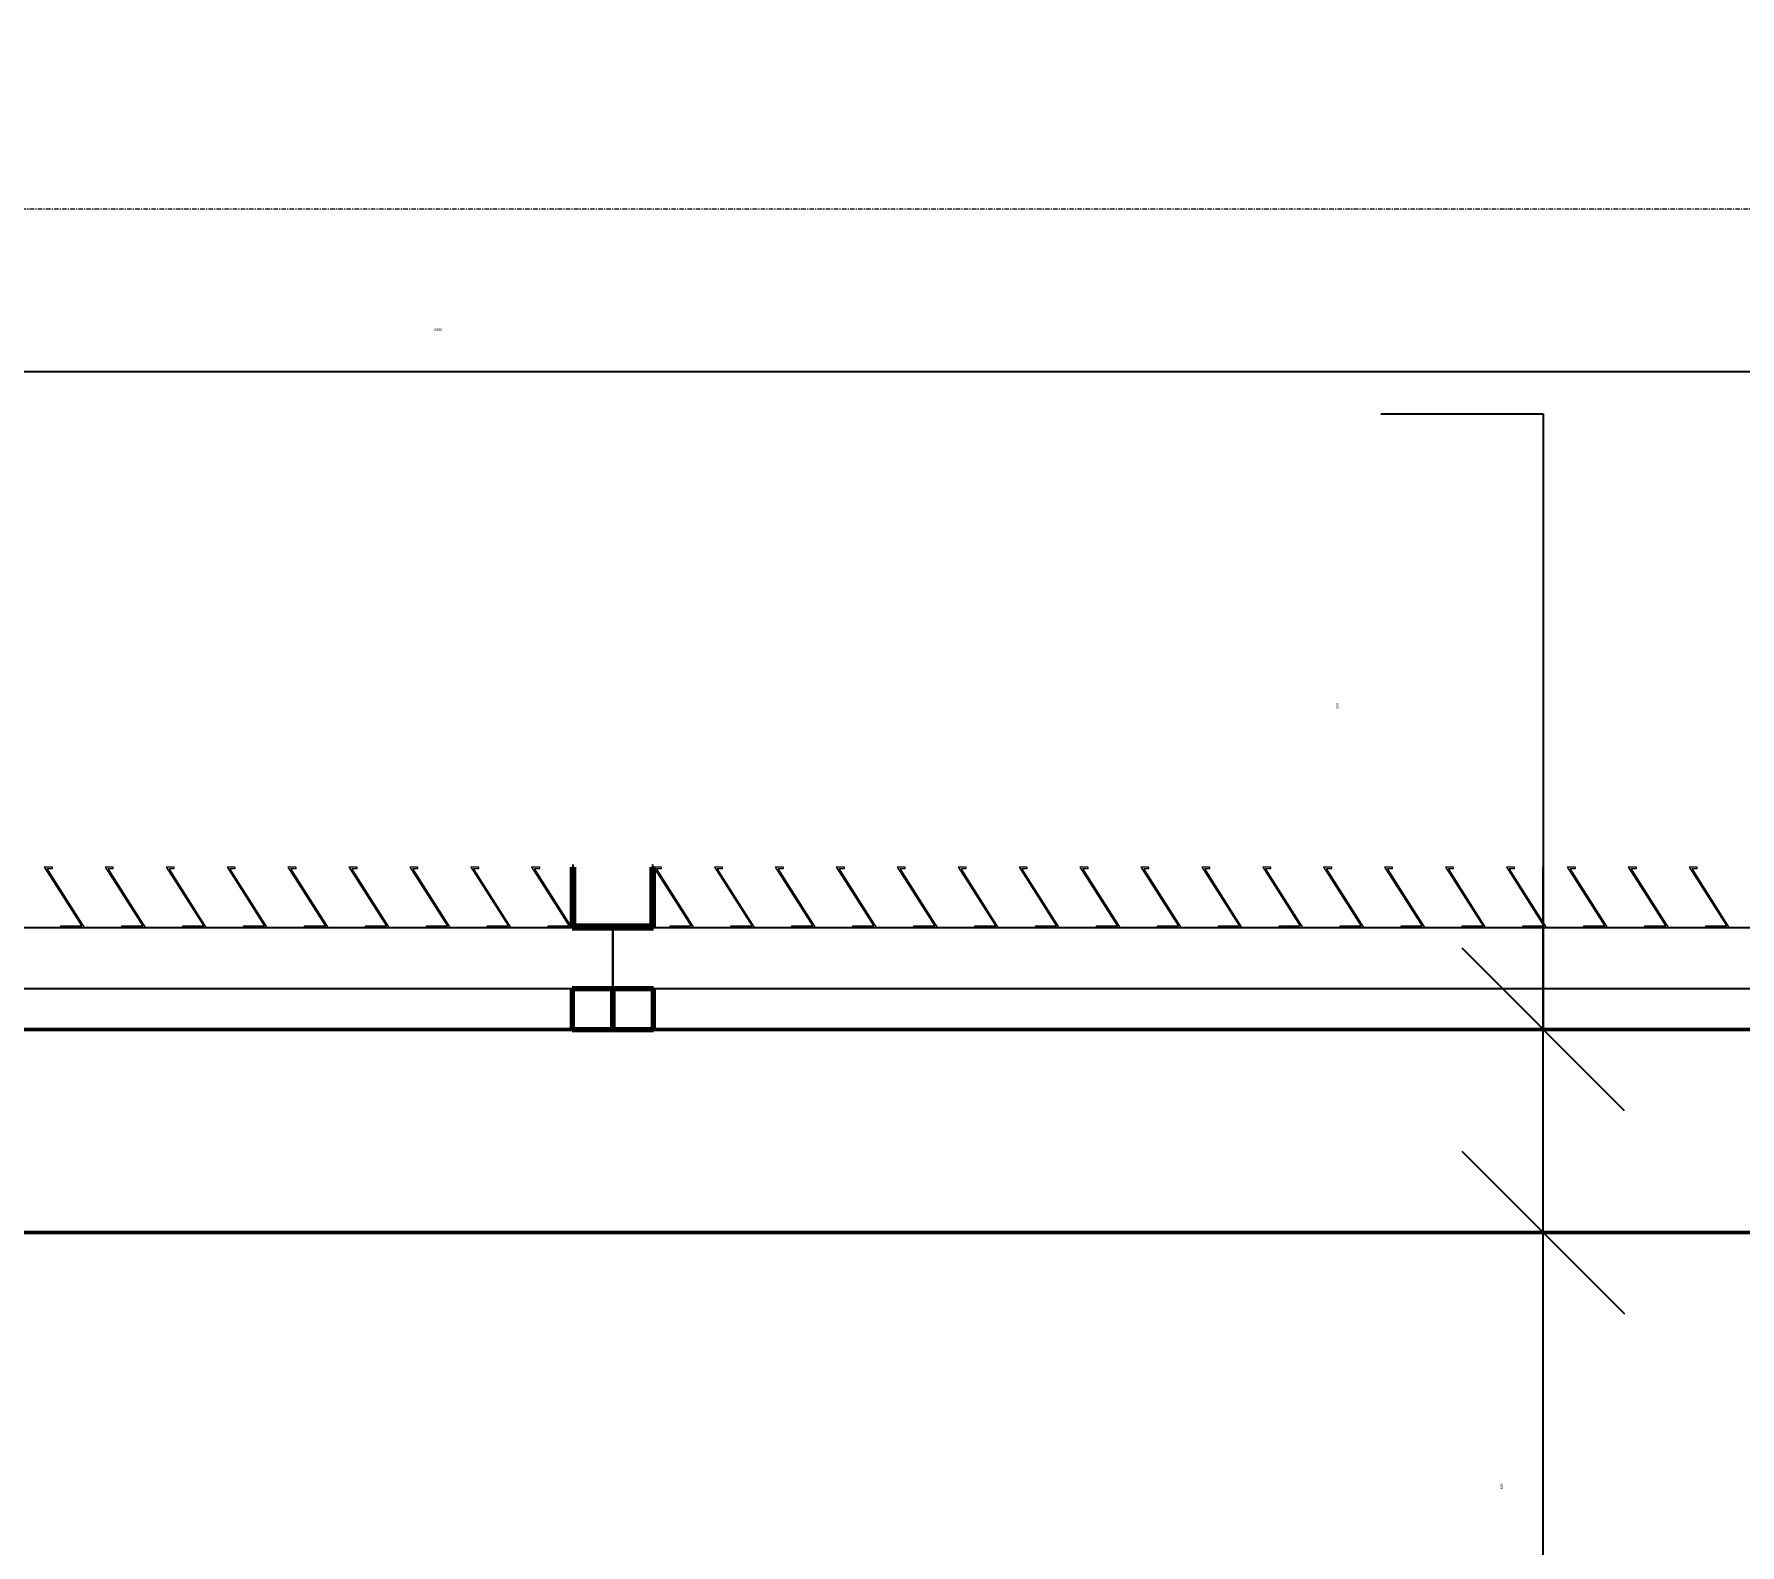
# Model space of a CAD drawing. Header units: millimetres. Extents: x -1379 to 1385823, y -4884429 to 548763.
# Drawn here: x 289007 to 291107, y -2300977 to -2299117 of the extents above; entities that cross this region are included whole.
import ezdxf

# ---------------------------------------------------------------- set-up
doc = ezdxf.new("R2010")
doc.units = ezdxf.units.MM
doc.linetypes.add('DPA_Grid _ Level 100', pattern=[10, 5.5, -1.6, 1.3, -1.6])
doc.layers.add('000 - CONCRETE_EX_LOUVERS_DEF_SUB', color=7, linetype='Continuous', plot=False)
doc.layers.add('000 - D I M', color=7, linetype='Continuous')
for name, color, linetype, lineweight in [('A-FLOR-E', 7, 'Continuous', 35), ('A-GENM', 7, 'Continuous', 35), ('A-GLAZ-CURT', 7, 'Continuous', 35), ('S-GRID', 7, 'Continuous', 9), ('WALL-E', 7, 'Continuous', 50)]:
    doc.layers.add(name, color=color, linetype=linetype, lineweight=lineweight)
doc.styles.add('Arial_2', font='arial.ttf', dxfattribs={"height": 3})
doc.dimstyles.new('DPA-DIM-3_0_T-T', dxfattribs={"dimscale": 304.8, "dimtxt": 306.07782, "dimasz": 0.656168, "dimexe": 0.656168, "dimexo": 0.0625, "dimgap": 0.164042, "dimtad": 1, "dimdec": 0, "dimzin": 0, "dimdsep": 46, "dimtxsty": 'Arial_2', "dimblk1": 'OBLIQUE', "dimblk2": 'OBLIQUE', "dimsah": 1, "dimcen": 0.09, "dimdle": 0.656168, "dimclrd": 7, "dimclre": 7, "dimclrt": 7, "dimadec": 8, "dimazin": 0, "dimtfac": 1, "dimtdec": 4, "dimtix": 1, "dimtmove": 0, "dimatfit": 3, "dimfxl": 1.312336, "dimfxlon": 1, "dimtvp": 1, "dimtolj": 1, "dimtzin": 0, "dimarcsym": 2})
doc.dimstyles.new('DPA-DIM-3_0_T-T_1', dxfattribs={"dimscale": 304.8, "dimtxt": 306.07782, "dimasz": 0.656168, "dimexe": 0.656168, "dimexo": 0.0625, "dimgap": 0.164042, "dimtad": 1, "dimdec": 0, "dimzin": 0, "dimdsep": 46, "dimtxsty": 'Arial_2', "dimblk1": 'OBLIQUE', "dimblk2": 'OBLIQUE', "dimsah": 1, "dimcen": 0.09, "dimdle": 0.656168, "dimclrd": 7, "dimclre": 7, "dimclrt": 7, "dimadec": 8, "dimazin": 0, "dimtfac": 1, "dimtdec": 4, "dimtix": 1, "dimtmove": 1, "dimatfit": 3, "dimfxl": 1.312336, "dimfxlon": 1, "dimtvp": 1, "dimtolj": 1, "dimtzin": 0, "dimarcsym": 2})

# ---------------------------------------------------------------- blocks, each defined once
blk = doc.blocks.new('DPA_CP_Entrance Louver Grill Vertical Z - Louver Grill Vertical Z-4595767-IV01 - LOWER ROOF LEVEL PLAN')
at = {"layer": '000 - CONCRETE_EX_LOUVERS_DEF_SUB', "color": 7, "lineweight": 70}
for p, q in [((-700, 0), (-750, 0)), ((-750, 0), (-750, -50)), ((-700, -50), (-700, 0)), ((750, 0), (700, 0)), ((700, 0), (700, -50)), ((750, -50), (750, 0)), ((-750, -50), (-700, -50)), ((700, -50), (750, -50)), ((-700, -125), (-750, -125)), ((-750, -125), (-750, -127)), ((-700, -200), (-700, -125)), ((750, -125), (700, -125)), ((700, -125), (700, -200)), ((750, -127), (750, -125)), ((-750, -127), (-702, -127)), ((-702, -127), (-702, -200)), ((702, -200), (702, -127)), ((702, -127), (750, -127)), ((-702, -200), (-700, -200)), ((700, -200), (702, -200))]:
    blk.add_line(p, q, dxfattribs=at)
at = {"layer": '000 - CONCRETE_EX_LOUVERS_DEF_SUB', "color": 7}
for p, q in [((-750, -125), (-750, -50)), ((-750, -50), (750, -50)), ((750, -50), (750, -125)), ((-750, -125), (750, -125))]:
    blk.add_line(p, q, dxfattribs=at)
blk = doc.blocks.new('GM_Louver Grill Vertical Z1 - Z Profile-V83-IV01 - LOWER ROOF LEVEL PLAN')
at = {"layer": '000 - CONCRETE_EX_LOUVERS_DEF_SUB', "color": 7, "lineweight": 9}
for p, q in [((30, 0), (0.1, 0)), ((0.1, 0), (46.4, -73)), ((30, -2), (30, 0)), ((50, -75), (3.7, -2)), ((3.7, -2), (30, -2)), ((46.4, -73), (40, -73)), ((40, -73), (40, -75)), ((40, -75), (50, -75))]:
    blk.add_line(p, q, dxfattribs=at)
blk = doc.blocks.new('GM_Louver Grill Vertical Z1 - Z Profile-V84-IV01 - LOWER ROOF LEVEL PLAN')
at = {"layer": '000 - CONCRETE_EX_LOUVERS_DEF_SUB', "color": 7, "lineweight": 9}
for p, q in [((30, 0), (0.1, 0)), ((0.1, 0), (46.4, -73)), ((30, -2), (30, 0)), ((50, -75), (3.7, -2)), ((3.7, -2), (30, -2)), ((46.4, -73), (40, -73)), ((40, -73), (40, -75)), ((40, -75), (50, -75))]:
    blk.add_line(p, q, dxfattribs=at)
blk = doc.blocks.new('GM_Louver Grill Vertical Z1 - Z Profile-V85-IV01 - LOWER ROOF LEVEL PLAN')
at = {"layer": '000 - CONCRETE_EX_LOUVERS_DEF_SUB', "color": 7, "lineweight": 9}
for p, q in [((30, 0), (0.1, 0)), ((0.1, 0), (46.4, -73)), ((30, -2), (30, 0)), ((50, -75), (3.7, -2)), ((3.7, -2), (30, -2)), ((46.4, -73), (40, -73)), ((40, -73), (40, -75)), ((40, -75), (50, -75))]:
    blk.add_line(p, q, dxfattribs=at)
blk = doc.blocks.new('GM_Louver Grill Vertical Z1 - Z Profile-V86-IV01 - LOWER ROOF LEVEL PLAN')
at = {"layer": '000 - CONCRETE_EX_LOUVERS_DEF_SUB', "color": 7, "lineweight": 9}
for p, q in [((30, 0), (0.1, 0)), ((0.1, 0), (46.4, -73)), ((30, -2), (30, 0)), ((50, -75), (3.7, -2)), ((3.7, -2), (30, -2)), ((46.4, -73), (40, -73)), ((40, -73), (40, -75)), ((40, -75), (50, -75))]:
    blk.add_line(p, q, dxfattribs=at)
blk = doc.blocks.new('GM_Louver Grill Vertical Z1 - Z Profile-V87-IV01 - LOWER ROOF LEVEL PLAN')
at = {"layer": '000 - CONCRETE_EX_LOUVERS_DEF_SUB', "color": 7, "lineweight": 9}
for p, q in [((30, 0), (0.1, 0)), ((0.1, 0), (46.4, -73)), ((30, -2), (30, 0)), ((50, -75), (3.7, -2)), ((3.7, -2), (30, -2)), ((46.4, -73), (40, -73)), ((40, -73), (40, -75)), ((40, -75), (50, -75))]:
    blk.add_line(p, q, dxfattribs=at)
blk = doc.blocks.new('GM_Louver Grill Vertical Z1 - Z Profile-V88-IV01 - LOWER ROOF LEVEL PLAN')
at = {"layer": '000 - CONCRETE_EX_LOUVERS_DEF_SUB', "color": 7, "lineweight": 9}
for p, q in [((30, 0), (0.1, 0)), ((0.1, 0), (46.4, -73)), ((30, -2), (30, 0)), ((50, -75), (3.7, -2)), ((3.7, -2), (30, -2)), ((46.4, -73), (40, -73)), ((40, -73), (40, -75)), ((40, -75), (50, -75))]:
    blk.add_line(p, q, dxfattribs=at)
blk = doc.blocks.new('GM_Louver Grill Vertical Z1 - Z Profile-V89-IV01 - LOWER ROOF LEVEL PLAN')
at = {"layer": '000 - CONCRETE_EX_LOUVERS_DEF_SUB', "color": 7, "lineweight": 9}
for p, q in [((30, 0), (0.1, 0)), ((0.1, 0), (46.4, -73)), ((30, -2), (30, 0)), ((50, -75), (3.7, -2)), ((3.7, -2), (30, -2)), ((46.4, -73), (40, -73)), ((40, -73), (40, -75)), ((40, -75), (50, -75))]:
    blk.add_line(p, q, dxfattribs=at)
blk = doc.blocks.new('GM_Louver Grill Vertical Z1 - Z Profile-V90-IV01 - LOWER ROOF LEVEL PLAN')
at = {"layer": '000 - CONCRETE_EX_LOUVERS_DEF_SUB', "color": 7, "lineweight": 9}
for p, q in [((30, 0), (0.1, 0)), ((0.1, 0), (46.4, -73)), ((30, -2), (30, 0)), ((50, -75), (3.7, -2)), ((3.7, -2), (30, -2)), ((46.4, -73), (40, -73)), ((40, -73), (40, -75)), ((40, -75), (50, -75))]:
    blk.add_line(p, q, dxfattribs=at)
blk = doc.blocks.new('GM_Louver Grill Vertical Z1 - Z Profile-V91-IV01 - LOWER ROOF LEVEL PLAN')
at = {"layer": '000 - CONCRETE_EX_LOUVERS_DEF_SUB', "color": 7, "lineweight": 9}
for p, q in [((30, 0), (0.1, 0)), ((0.1, 0), (46.4, -73)), ((30, -2), (30, 0)), ((50, -75), (3.7, -2)), ((3.7, -2), (30, -2)), ((46.4, -73), (40, -73)), ((40, -73), (40, -75)), ((40, -75), (50, -75))]:
    blk.add_line(p, q, dxfattribs=at)
blk = doc.blocks.new('GM_Louver Grill Vertical Z1 - Z Profile-V92-IV01 - LOWER ROOF LEVEL PLAN')
at = {"layer": '000 - CONCRETE_EX_LOUVERS_DEF_SUB', "color": 7, "lineweight": 9}
for p, q in [((30, 0), (0.1, 0)), ((0.1, 0), (46.4, -73)), ((30, -2), (30, 0)), ((50, -75), (3.7, -2)), ((3.7, -2), (30, -2)), ((46.4, -73), (40, -73)), ((40, -73), (40, -75)), ((40, -75), (50, -75))]:
    blk.add_line(p, q, dxfattribs=at)
blk = doc.blocks.new('GM_Louver Grill Vertical Z1 - Z Profile-V93-IV01 - LOWER ROOF LEVEL PLAN')
at = {"layer": '000 - CONCRETE_EX_LOUVERS_DEF_SUB', "lineweight": 9}
h = blk.add_hatch(dxfattribs=at)
h.set_pattern_fill('FP_19', style=0, pattern_type=2)
h.set_pattern_definition([(230, (226871.46, -2307575.5), (-728.7365, 63.75582), [76.2, -838.2]), (175, (226871.5, -2307575.5), (140.97162, -764.2276), [60.96, -670.56]), (280.451, (226810.74, -2307570.2), (-587.77, -700.46675), [64.76, -712.36]), (226.184, (226871.5, -2307778.7), (-1084.31624, 168.17096), [114.3, -1257.3]), (276.636, (226781.1, -2307764.7), (-949.6099, -989.70985), [97.14, -1068.54]), (171.184, (226871.5, -2307778.7), (-949.62055, -989.70115), [91.44, -1005.84]), (201, (226769.86, -2307727.9), (-606.45787, 409.06057), [76.2, -838.2]), (146, (226769.9, -2307727.9), (-247.20834, -736.75292), [60.96, -670.56]), (251.451, (226719.3, -2307693.8), (-853.66825, -327.68547), [64.76, -712.36]), (217.5, (226871.46, -2307575.48), (-12.354693, -338.22012), [33.528, -628.904, 33.528, -1320.292]), (217.5, (226871.46, -2307575.48), (-12.354693, -338.22012), [-695.96, -647.192, 33.528, -639.572]), (187.5, (226871.46, -2307575.48), (-267.278874, -400.722127), [33.528, -354.584, 33.528, -870.204]), (187.5, (226871.46, -2307575.48), (-267.278874, -400.722127), [-421.64, -613.664, 33.528, -223.012]), (147.5, (227098.03, -2307575.48), (-542.36333, 22.915345), [33.528, -220.472, 33.528, -1810.512]), (147.5, (227098.03, -2307575.48), (-542.36333, 22.915345), [-287.528, -758.952, 33.528, -1018.032]), (137.5, (227199.63, -2307575.5), (-592.51696, -101.70711), [33.528, -296.672, 33.528, -1239.52]), (137.5, (227199.63, -2307575.5), (-592.51696, -101.70711), [-363.728, -492.76, 33.528, -713.232])])
h.paths.add_polyline_path([(0.1, 0), (46.4, -73), (40, -73), (40, -75), (50, -75), (3.7, -2), (30, -2), (30, 0)])
at = {"layer": '000 - CONCRETE_EX_LOUVERS_DEF_SUB', "color": 7, "lineweight": 9}
for p, q in [((30, 0), (0.1, 0)), ((0.1, 0), (46.4, -73)), ((30, -2), (30, 0)), ((50, -75), (3.7, -2)), ((3.7, -2), (30, -2)), ((46.4, -73), (40, -73)), ((40, -73), (40, -75)), ((40, -75), (50, -75))]:
    blk.add_line(p, q, dxfattribs=at)
blk = doc.blocks.new('GM_Louver Grill Vertical Z1 - Z Profile-V94-IV01 - LOWER ROOF LEVEL PLAN')
at = {"layer": '000 - CONCRETE_EX_LOUVERS_DEF_SUB', "color": 7, "lineweight": 9}
for p, q in [((30, 0), (0.1, 0)), ((0.1, 0), (46.4, -73)), ((30, -2), (30, 0)), ((50, -75), (3.7, -2)), ((3.7, -2), (30, -2)), ((46.4, -73), (40, -73)), ((40, -73), (40, -75)), ((40, -75), (50, -75))]:
    blk.add_line(p, q, dxfattribs=at)
blk = doc.blocks.new('GM_Louver Grill Vertical Z1 - Z Profile-V95-IV01 - LOWER ROOF LEVEL PLAN')
at = {"layer": '000 - CONCRETE_EX_LOUVERS_DEF_SUB', "color": 7, "lineweight": 9}
for p, q in [((30, 0), (0.1, 0)), ((0.1, 0), (46.4, -73)), ((30, -2), (30, 0)), ((50, -75), (3.7, -2)), ((3.7, -2), (30, -2)), ((46.4, -73), (40, -73)), ((40, -73), (40, -75)), ((40, -75), (50, -75))]:
    blk.add_line(p, q, dxfattribs=at)
blk = doc.blocks.new('GM_Louver Grill Vertical Z1 - Z Profile-V96-IV01 - LOWER ROOF LEVEL PLAN')
at = {"layer": '000 - CONCRETE_EX_LOUVERS_DEF_SUB', "color": 7, "lineweight": 9}
for p, q in [((30, 0), (0.1, 0)), ((0.1, 0), (46.4, -73)), ((30, -2), (30, 0)), ((50, -75), (3.7, -2)), ((3.7, -2), (30, -2)), ((46.4, -73), (40, -73)), ((40, -73), (40, -75)), ((40, -75), (50, -75))]:
    blk.add_line(p, q, dxfattribs=at)
blk = doc.blocks.new('GM_Louver Grill Vertical Z1 - Z Profile-V97-IV01 - LOWER ROOF LEVEL PLAN')
at = {"layer": '000 - CONCRETE_EX_LOUVERS_DEF_SUB', "color": 7, "lineweight": 9}
for p, q in [((30, 0), (0.1, 0)), ((0.1, 0), (46.4, -73)), ((30, -2), (30, 0)), ((50, -75), (3.7, -2)), ((3.7, -2), (30, -2)), ((46.4, -73), (40, -73)), ((40, -73), (40, -75)), ((40, -75), (50, -75))]:
    blk.add_line(p, q, dxfattribs=at)
blk = doc.blocks.new('GM_Louver Grill Vertical Z1 - Z Profile-V98-IV01 - LOWER ROOF LEVEL PLAN')
at = {"layer": '000 - CONCRETE_EX_LOUVERS_DEF_SUB', "color": 7, "lineweight": 9}
for p, q in [((30, 0), (0.1, 0)), ((0.1, 0), (46.4, -73)), ((30, -2), (30, 0)), ((50, -75), (3.7, -2)), ((3.7, -2), (30, -2)), ((46.4, -73), (40, -73)), ((40, -73), (40, -75)), ((40, -75), (50, -75))]:
    blk.add_line(p, q, dxfattribs=at)
blk = doc.blocks.new('GM_Louver Grill Vertical Z1 - Z Profile-V99-IV01 - LOWER ROOF LEVEL PLAN')
at = {"layer": '000 - CONCRETE_EX_LOUVERS_DEF_SUB', "color": 7, "lineweight": 9}
for p, q in [((30, 0), (0.1, 0)), ((0.1, 0), (46.4, -73)), ((30, -2), (30, 0)), ((50, -75), (3.7, -2)), ((3.7, -2), (30, -2)), ((46.4, -73), (40, -73)), ((40, -73), (40, -75)), ((40, -75), (50, -75))]:
    blk.add_line(p, q, dxfattribs=at)
blk = doc.blocks.new('GM_Louver Grill Vertical Z1 - Z Profile-V100-IV01 - LOWER ROOF LEVEL PLAN')
at = {"layer": '000 - CONCRETE_EX_LOUVERS_DEF_SUB', "color": 7, "lineweight": 9}
for p, q in [((30, 0), (0.1, 0)), ((0.1, 0), (46.4, -73)), ((30, -2), (30, 0)), ((50, -75), (3.7, -2)), ((3.7, -2), (30, -2)), ((46.4, -73), (40, -73)), ((40, -73), (40, -75)), ((40, -75), (50, -75))]:
    blk.add_line(p, q, dxfattribs=at)
blk = doc.blocks.new('GM_Louver Grill Vertical Z1 - Z Profile-V111-IV01 - LOWER ROOF LEVEL PLAN')
at = {"layer": '000 - CONCRETE_EX_LOUVERS_DEF_SUB', "color": 7, "lineweight": 9}
for p, q in [((30, 0), (0.1, 0)), ((0.1, 0), (46.4, -73)), ((30, -2), (30, 0)), ((50, -75), (3.7, -2)), ((3.7, -2), (30, -2)), ((46.4, -73), (40, -73)), ((40, -73), (40, -75)), ((40, -75), (50, -75))]:
    blk.add_line(p, q, dxfattribs=at)
blk = doc.blocks.new('GM_Louver Grill Vertical Z1 - Z Profile-V112-IV01 - LOWER ROOF LEVEL PLAN')
at = {"layer": '000 - CONCRETE_EX_LOUVERS_DEF_SUB', "color": 7, "lineweight": 9}
for p, q in [((30, 0), (0.1, 0)), ((0.1, 0), (46.4, -73)), ((30, -2), (30, 0)), ((50, -75), (3.7, -2)), ((3.7, -2), (30, -2)), ((46.4, -73), (40, -73)), ((40, -73), (40, -75)), ((40, -75), (50, -75))]:
    blk.add_line(p, q, dxfattribs=at)
blk = doc.blocks.new('GM_Louver Grill Vertical Z1 - Z Profile-V113-IV01 - LOWER ROOF LEVEL PLAN')
at = {"layer": '000 - CONCRETE_EX_LOUVERS_DEF_SUB', "lineweight": 9}
h = blk.add_hatch(dxfattribs=at)
h.set_pattern_fill('FP_20', style=0, pattern_type=2)
h.set_pattern_definition([(230, (225446.46, -2307575.5), (-728.7365, 63.75582), [76.2, -838.2]), (175, (225446.5, -2307575.5), (140.97162, -764.2276), [60.96, -670.56]), (280.451, (225385.74, -2307570.2), (-587.77, -700.46675), [64.76, -712.36]), (226.184, (225446.5, -2307778.7), (-1084.31624, 168.17096), [114.3, -1257.3]), (276.636, (225356.1, -2307764.7), (-949.6099, -989.70985), [97.14, -1068.54]), (171.184, (225446.5, -2307778.7), (-949.62055, -989.70115), [91.44, -1005.84]), (201, (225344.86, -2307727.9), (-606.45787, 409.06057), [76.2, -838.2]), (146, (225344.9, -2307727.9), (-247.20834, -736.75292), [60.96, -670.56]), (251.451, (225294.3, -2307693.8), (-853.66825, -327.68547), [64.76, -712.36]), (217.5, (225446.46, -2307575.48), (-12.354693, -338.22012), [33.528, -628.904, 33.528, -1320.292]), (217.5, (225446.46, -2307575.48), (-12.354693, -338.22012), [-695.96, -647.192, 33.528, -639.572]), (187.5, (225446.46, -2307575.48), (-267.278874, -400.722127), [33.528, -354.584, 33.528, -870.204]), (187.5, (225446.46, -2307575.48), (-267.278874, -400.722127), [-421.64, -613.664, 33.528, -223.012]), (147.5, (225673.03, -2307575.48), (-542.36333, 22.915345), [33.528, -220.472, 33.528, -1810.512]), (147.5, (225673.03, -2307575.48), (-542.36333, 22.915345), [-287.528, -758.952, 33.528, -1018.032]), (137.5, (225774.63, -2307575.5), (-592.51696, -101.70711), [33.528, -296.672, 33.528, -1239.52]), (137.5, (225774.63, -2307575.5), (-592.51696, -101.70711), [-363.728, -492.76, 33.528, -713.232])])
h.paths.add_polyline_path([(0.1, 0), (46.4, -73), (40, -73), (40, -75), (50, -75), (3.7, -2), (30, -2), (30, 0)])
at = {"layer": '000 - CONCRETE_EX_LOUVERS_DEF_SUB', "color": 7, "lineweight": 9}
for p, q in [((30, 0), (0.1, 0)), ((0.1, 0), (46.4, -73)), ((30, -2), (30, 0)), ((50, -75), (3.7, -2)), ((3.7, -2), (30, -2)), ((46.4, -73), (40, -73)), ((40, -73), (40, -75)), ((40, -75), (50, -75))]:
    blk.add_line(p, q, dxfattribs=at)
blk = doc.blocks.new('GM_Louver Grill Vertical Z1 - Z Profile-V114-IV01 - LOWER ROOF LEVEL PLAN')
at = {"layer": '000 - CONCRETE_EX_LOUVERS_DEF_SUB', "color": 7, "lineweight": 9}
for p, q in [((30, 0), (0.1, 0)), ((0.1, 0), (46.4, -73)), ((30, -2), (30, 0)), ((50, -75), (3.7, -2)), ((3.7, -2), (30, -2)), ((46.4, -73), (40, -73)), ((40, -73), (40, -75)), ((40, -75), (50, -75))]:
    blk.add_line(p, q, dxfattribs=at)
blk = doc.blocks.new('GM_Louver Grill Vertical Z1 - Z Profile-V115-IV01 - LOWER ROOF LEVEL PLAN')
at = {"layer": '000 - CONCRETE_EX_LOUVERS_DEF_SUB', "color": 7, "lineweight": 9}
for p, q in [((30, 0), (0.1, 0)), ((0.1, 0), (46.4, -73)), ((30, -2), (30, 0)), ((50, -75), (3.7, -2)), ((3.7, -2), (30, -2)), ((46.4, -73), (40, -73)), ((40, -73), (40, -75)), ((40, -75), (50, -75))]:
    blk.add_line(p, q, dxfattribs=at)
blk = doc.blocks.new('GM_Louver Grill Vertical Z1 - Z Profile-V116-IV01 - LOWER ROOF LEVEL PLAN')
at = {"layer": '000 - CONCRETE_EX_LOUVERS_DEF_SUB', "lineweight": 9}
h = blk.add_hatch(dxfattribs=at)
h.set_pattern_fill('FP_21', style=0, pattern_type=2)
h.set_pattern_definition([(230, (225671.46, -2307575.5), (-728.7365, 63.75582), [76.2, -838.2]), (175, (225671.5, -2307575.5), (140.97162, -764.2276), [60.96, -670.56]), (280.451, (225610.74, -2307570.2), (-587.77, -700.46675), [64.76, -712.36]), (226.184, (225671.5, -2307778.7), (-1084.31624, 168.17096), [114.3, -1257.3]), (276.636, (225581.1, -2307764.7), (-949.6099, -989.70985), [97.14, -1068.54]), (171.184, (225671.5, -2307778.7), (-949.62055, -989.70115), [91.44, -1005.84]), (201, (225569.86, -2307727.9), (-606.45787, 409.06057), [76.2, -838.2]), (146, (225569.9, -2307727.9), (-247.20834, -736.75292), [60.96, -670.56]), (251.451, (225519.3, -2307693.8), (-853.66825, -327.68547), [64.76, -712.36]), (217.5, (225671.46, -2307575.48), (-12.354693, -338.22012), [33.528, -628.904, 33.528, -1320.292]), (217.5, (225671.46, -2307575.48), (-12.354693, -338.22012), [-695.96, -647.192, 33.528, -639.572]), (187.5, (225671.46, -2307575.48), (-267.278874, -400.722127), [33.528, -354.584, 33.528, -870.204]), (187.5, (225671.46, -2307575.48), (-267.278874, -400.722127), [-421.64, -613.664, 33.528, -223.012]), (147.5, (225898.03, -2307575.48), (-542.36333, 22.915345), [33.528, -220.472, 33.528, -1810.512]), (147.5, (225898.03, -2307575.48), (-542.36333, 22.915345), [-287.528, -758.952, 33.528, -1018.032]), (137.5, (225999.63, -2307575.5), (-592.51696, -101.70711), [33.528, -296.672, 33.528, -1239.52]), (137.5, (225999.63, -2307575.5), (-592.51696, -101.70711), [-363.728, -492.76, 33.528, -713.232])])
h.paths.add_polyline_path([(30, 0), (0.1, 0), (46.4, -73), (40, -73), (40, -75), (50, -75), (3.7, -2), (30, -2)])
at = {"layer": '000 - CONCRETE_EX_LOUVERS_DEF_SUB', "color": 7, "lineweight": 9}
for p, q in [((30, 0), (0.1, 0)), ((0.1, 0), (46.4, -73)), ((30, -2), (30, 0)), ((50, -75), (3.7, -2)), ((3.7, -2), (30, -2)), ((46.4, -73), (40, -73)), ((40, -73), (40, -75)), ((40, -75), (50, -75))]:
    blk.add_line(p, q, dxfattribs=at)
blk = doc.blocks.new('GM_Louver Grill Vertical Z1 - Z Profile-V117-IV01 - LOWER ROOF LEVEL PLAN')
at = {"layer": '000 - CONCRETE_EX_LOUVERS_DEF_SUB', "color": 7, "lineweight": 9}
for p, q in [((30, 0), (0.1, 0)), ((0.1, 0), (46.4, -73)), ((30, -2), (30, 0)), ((50, -75), (3.7, -2)), ((3.7, -2), (30, -2)), ((46.4, -73), (40, -73)), ((40, -73), (40, -75)), ((40, -75), (50, -75))]:
    blk.add_line(p, q, dxfattribs=at)
blk = doc.blocks.new('GM_Louver Grill Vertical Z1 - Z Profile-V118-IV01 - LOWER ROOF LEVEL PLAN')
at = {"layer": '000 - CONCRETE_EX_LOUVERS_DEF_SUB', "color": 7, "lineweight": 9}
for p, q in [((30, 0), (0.1, 0)), ((0.1, 0), (46.4, -73)), ((30, -2), (30, 0)), ((50, -75), (3.7, -2)), ((3.7, -2), (30, -2)), ((46.4, -73), (40, -73)), ((40, -73), (40, -75)), ((40, -75), (50, -75))]:
    blk.add_line(p, q, dxfattribs=at)
blk = doc.blocks.new('GM_Louver Grill Vertical Z1 - Z Profile-V120-IV01 - LOWER ROOF LEVEL PLAN')
at = {"layer": '000 - CONCRETE_EX_LOUVERS_DEF_SUB', "color": 7, "lineweight": 9}
for p, q in [((30, 0), (0.1, 0)), ((0.1, 0), (46.4, -73)), ((30, -2), (30, 0)), ((50, -75), (3.7, -2)), ((3.7, -2), (30, -2)), ((46.4, -73), (40, -73)), ((40, -73), (40, -75)), ((40, -75), (50, -75))]:
    blk.add_line(p, q, dxfattribs=at)
blk = doc.blocks.new('_Oblique')
at = {"color": 7, "linetype": 'ByBlock', "lineweight": -2}
blk.add_line((-0.5, -0.5), (0.5, 0.5), dxfattribs=at)
blk = doc.blocks.new('DIMBLOCK15-IV01 - LOWER ROOF LEVEL PLAN')
at = {"layer": '000 - D I M', "color": 7, "lineweight": -2, "transparency": 16777216}
for p, q in [((286179.6, -2299913.6), (286179.6, -2299332.7)), ((292829.6, -2299913.6), (292829.6, -2299332.7)), ((285979.6, -2299532.7), (293029.6, -2299532.7))]:
    blk.add_line(p, q, dxfattribs=at)
at = {"layer": 'Defpoints', "color": 7, "transparency": 16777216}
for p in [(292829.6, -2299532.7), (286179.6, -2299932.7), (292829.6, -2299932.7)]:
    blk.add_point(p, dxfattribs=at)
at = {"layer": '000 - D I M', "color": 7, "lineweight": -2, "transparency": 16777216, "xscale": 200, "yscale": 200, "zscale": 200, "rotation": 180}
blk.add_blockref('_Oblique', (286179.6, -2299532.7), dxfattribs=at)
at = {"layer": '000 - D I M', "color": 7, "lineweight": -2, "transparency": 16777216, "xscale": 200, "yscale": 200, "zscale": 200}
blk.add_blockref('_Oblique', (292829.6, -2299532.7), dxfattribs=at)
at = {"layer": '000 - D I M', "color": 7, "transparency": 16777216, "insert": (289504.6, -2299481.2), "char_height": 3, "width": 1107.531, "attachment_point": 5, "style": 'Arial_2'}
blk.add_mtext('\\A1;6650', dxfattribs=at)
blk = doc.blocks.new('DIMBLOCK20-IV01 - LOWER ROOF LEVEL PLAN')
at = {"layer": '000 - D I M', "color": 7, "lineweight": -2, "transparency": 16777216}
for p, q in [((290865.1, -2301417.7), (290865.1, -2300392.7)), ((290484.1, -2300592.7), (291065.1, -2300592.7)), ((290484.1, -2301217.7), (291065.1, -2301217.7))]:
    blk.add_line(p, q, dxfattribs=at)
at = {"layer": 'Defpoints', "color": 7, "transparency": 16777216}
for p in [(290465.1, -2300592.7), (290865.1, -2300592.7), (290465.1, -2301217.7)]:
    blk.add_point(p, dxfattribs=at)
at = {"layer": '000 - D I M', "color": 7, "lineweight": -2, "transparency": 16777216, "xscale": 200, "yscale": 200, "zscale": 200}
for p, rotation in [((290865.1, -2300592.7), 90), ((290865.1, -2301217.7), 270)]:
    blk.add_blockref('_Oblique', p, dxfattribs=dict(at, rotation=rotation))
at = {"layer": '000 - D I M', "color": 7, "transparency": 16777216, "insert": (290813.5, -2300905.2), "char_height": 3, "width": 830.648, "attachment_point": 5, "rotation": 90, "style": 'Arial_2'}
blk.add_mtext('\\A1;625', dxfattribs=at)
blk = doc.blocks.new('DIMBLOCK21-IV01 - LOWER ROOF LEVEL PLAN')
at = {"layer": '000 - D I M', "color": 7, "lineweight": -2, "transparency": 16777216}
for p, q in [((290665.1, -2299584.7), (290865.1, -2299584.7)), ((290865.1, -2299584.7), (290865.1, -2300342.7)), ((290865.1, -2300792.7), (290865.1, -2300142.7)), ((290484.1, -2300342.7), (291065.1, -2300342.7)), ((290484.1, -2300592.7), (291065.1, -2300592.7))]:
    blk.add_line(p, q, dxfattribs=at)
at = {"layer": 'Defpoints', "color": 7, "transparency": 16777216}
for p in [(290465.1, -2300342.7), (290865.1, -2300342.7), (290465.1, -2300592.7)]:
    blk.add_point(p, dxfattribs=at)
at = {"layer": '000 - D I M', "color": 7, "lineweight": -2, "transparency": 16777216, "xscale": 200, "yscale": 200, "zscale": 200}
for p, rotation in [((290865.1, -2300342.7), 90), ((290865.1, -2300592.7), 270)]:
    blk.add_blockref('_Oblique', p, dxfattribs=dict(at, rotation=rotation))
at = {"layer": '000 - D I M', "color": 7, "transparency": 16777216, "insert": (290609.7, -2299948), "char_height": 3, "width": 830.648, "attachment_point": 1, "rotation": 90, "line_spacing_factor": 0.941778, "style": 'Arial_2'}
blk.add_mtext('\\A1;250', dxfattribs=at)

msp = doc.modelspace()

# ---------------------------------------------------------------- linework, layer by layer
at = {"layer": 'A-FLOR-E', "color": 7}
for p, q in [((280919.6, -2300342.7), (296999.6, -2300342.7)), ((296999.6, -2300342.7), (280919.6, -2300342.7)), ((292829.6, -2300592.7), (286179.6, -2300592.7))]:
    msp.add_line(p, q, dxfattribs=at)
at = {"layer": 'S-GRID', "color": 7, "linetype": 'DPA_Grid _ Level 100'}
msp.add_line((310037.1, -2299332.7), (273056.2, -2299332.7), dxfattribs=at)
at = {"layer": 'WALL-E', "color": 7}
for p, q in [((292829.6, -2300342.7), (286179.6, -2300342.7)), ((286179.6, -2300342.7), (292829.6, -2300342.7)), ((292829.6, -2300592.7), (286179.6, -2300592.7)), ((286179.6, -2300592.7), (292829.6, -2300592.7))]:
    msp.add_line(p, q, dxfattribs=at)

# ---------------------------------------------------------------- block references
at = {"layer": 'A-GENM', "color": 7, "lineweight": 9, "rotation": 180}
for name, p in [('GM_Louver Grill Vertical Z1 - Z Profile-V111-IV01 - LOWER ROOF LEVEL PLAN', (289069.6, -2300217.7)), ('GM_Louver Grill Vertical Z1 - Z Profile-V112-IV01 - LOWER ROOF LEVEL PLAN', (289144.6, -2300217.7)), ('GM_Louver Grill Vertical Z1 - Z Profile-V113-IV01 - LOWER ROOF LEVEL PLAN', (289219.6, -2300217.7)), ('GM_Louver Grill Vertical Z1 - Z Profile-V114-IV01 - LOWER ROOF LEVEL PLAN', (289294.6, -2300217.7)), ('GM_Louver Grill Vertical Z1 - Z Profile-V115-IV01 - LOWER ROOF LEVEL PLAN', (289369.6, -2300217.7)), ('GM_Louver Grill Vertical Z1 - Z Profile-V116-IV01 - LOWER ROOF LEVEL PLAN', (289444.6, -2300217.7)), ('GM_Louver Grill Vertical Z1 - Z Profile-V117-IV01 - LOWER ROOF LEVEL PLAN', (289519.6, -2300217.7)), ('GM_Louver Grill Vertical Z1 - Z Profile-V118-IV01 - LOWER ROOF LEVEL PLAN', (289594.6, -2300217.7)), ('GM_Louver Grill Vertical Z1 - Z Profile-V120-IV01 - LOWER ROOF LEVEL PLAN', (289669.6, -2300217.7)), ('GM_Louver Grill Vertical Z1 - Z Profile-V100-IV01 - LOWER ROOF LEVEL PLAN', (289819.6, -2300217.7)), ('GM_Louver Grill Vertical Z1 - Z Profile-V83-IV01 - LOWER ROOF LEVEL PLAN', (289894.6, -2300217.7)), ('GM_Louver Grill Vertical Z1 - Z Profile-V84-IV01 - LOWER ROOF LEVEL PLAN', (289969.6, -2300217.7)), ('GM_Louver Grill Vertical Z1 - Z Profile-V85-IV01 - LOWER ROOF LEVEL PLAN', (290044.6, -2300217.7)), ('GM_Louver Grill Vertical Z1 - Z Profile-V86-IV01 - LOWER ROOF LEVEL PLAN', (290119.6, -2300217.7)), ('GM_Louver Grill Vertical Z1 - Z Profile-V87-IV01 - LOWER ROOF LEVEL PLAN', (290194.6, -2300217.7)), ('GM_Louver Grill Vertical Z1 - Z Profile-V88-IV01 - LOWER ROOF LEVEL PLAN', (290269.6, -2300217.7)), ('GM_Louver Grill Vertical Z1 - Z Profile-V89-IV01 - LOWER ROOF LEVEL PLAN', (290344.6, -2300217.7)), ('GM_Louver Grill Vertical Z1 - Z Profile-V90-IV01 - LOWER ROOF LEVEL PLAN', (290419.6, -2300217.7)), ('GM_Louver Grill Vertical Z1 - Z Profile-V91-IV01 - LOWER ROOF LEVEL PLAN', (290494.6, -2300217.7)), ('GM_Louver Grill Vertical Z1 - Z Profile-V92-IV01 - LOWER ROOF LEVEL PLAN', (290569.6, -2300217.7)), ('GM_Louver Grill Vertical Z1 - Z Profile-V93-IV01 - LOWER ROOF LEVEL PLAN', (290644.6, -2300217.7)), ('GM_Louver Grill Vertical Z1 - Z Profile-V94-IV01 - LOWER ROOF LEVEL PLAN', (290719.6, -2300217.7)), ('GM_Louver Grill Vertical Z1 - Z Profile-V95-IV01 - LOWER ROOF LEVEL PLAN', (290794.6, -2300217.7)), ('GM_Louver Grill Vertical Z1 - Z Profile-V96-IV01 - LOWER ROOF LEVEL PLAN', (290869.6, -2300217.7)), ('GM_Louver Grill Vertical Z1 - Z Profile-V97-IV01 - LOWER ROOF LEVEL PLAN', (290944.6, -2300217.7)), ('GM_Louver Grill Vertical Z1 - Z Profile-V98-IV01 - LOWER ROOF LEVEL PLAN', (291019.6, -2300217.7)), ('GM_Louver Grill Vertical Z1 - Z Profile-V99-IV01 - LOWER ROOF LEVEL PLAN', (291094.6, -2300217.7))]:
    msp.add_blockref(name, p, dxfattribs=at)
at = {"layer": 'A-GLAZ-CURT', "color": 7, "rotation": 180}
for p in [(288969.6, -2300342.7), (290469.6, -2300342.7)]:
    msp.add_blockref('DPA_CP_Entrance Louver Grill Vertical Z - Louver Grill Vertical Z-4595767-IV01 - LOWER ROOF LEVEL PLAN', p, dxfattribs=at)

# ---------------------------------------------------------------- dimensions: what is measured, and where the dimension line sits
at = {"layer": '000 - D I M', "color": 7}
dim = msp.add_linear_dim(base=(290865.1, -2300342.7), p1=(290465.1, -2300592.7), p2=(290465.1, -2300342.7), angle=90, dimstyle='DPA-DIM-3_0_T-T_1', override={"dimpost": '<>', "dimclrd": 7, "dimclre": 7, "dimclrt": 7, "dimfxl": 250}, dxfattribs=at)
dim.commit()
dim.dimension.update_dxf_attribs({"geometry": 'DIMBLOCK21-IV01 - LOWER ROOF LEVEL PLAN', "text_midpoint": (290625.6, -2299584.7), "dimtype": 160, "text_rotation": 90})
dim = msp.add_linear_dim(base=(292829.6, -2299532.7), p1=(286179.6, -2299932.7), p2=(292829.6, -2299932.7), dimstyle='DPA-DIM-3_0_T-T', override={"dimpost": '<>', "dimclrd": 7, "dimclre": 7, "dimclrt": 7, "dimfxl": 6650}, dxfattribs=at)
dim.commit()
dim.dimension.update_dxf_attribs({"geometry": 'DIMBLOCK15-IV01 - LOWER ROOF LEVEL PLAN', "text_midpoint": (289504.6, -2299481.2)})
dim = msp.add_linear_dim(base=(290865.1, -2300592.7), p1=(290465.1, -2301217.7), p2=(290465.1, -2300592.7), angle=90, dimstyle='DPA-DIM-3_0_T-T', override={"dimpost": '<>', "dimclrd": 7, "dimclre": 7, "dimclrt": 7, "dimfxl": 625}, dxfattribs=at)
dim.commit()
dim.dimension.update_dxf_attribs({"geometry": 'DIMBLOCK20-IV01 - LOWER ROOF LEVEL PLAN', "text_midpoint": (290813.5, -2300905.2)})

doc.saveas('drawing.dxf')
